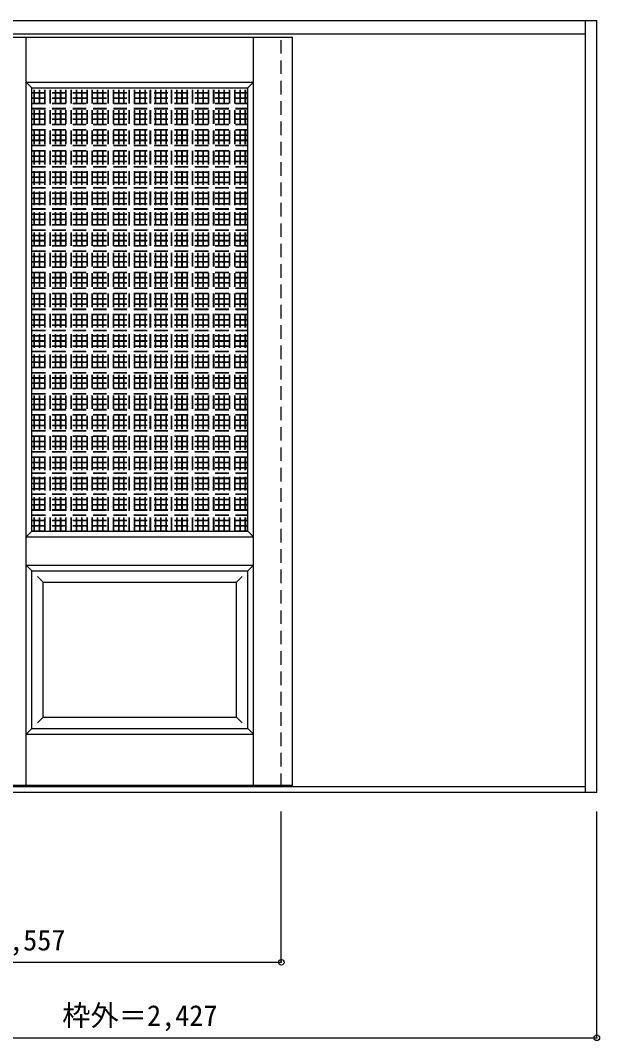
# Model space of a CAD drawing. Units: millimetres, scale not verified. Extents: x -1253 to 1723, y -1476 to 1236.
# Drawn here: x 186 to 1723, y -1476 to 1229 of the extents above; entities that cross this region are included whole.
import ezdxf
from ezdxf.enums import TextEntityAlignment as Align

# ---------------------------------------------------------------- set-up
doc = ezdxf.new("R2010")
doc.units = ezdxf.units.MM
doc.header["$LTSCALE"] = 30
doc.header["$PDMODE"] = 32
doc.header["$PDSIZE"] = 15
doc.linetypes.add('DASHED1', pattern=[1.8, 1.2, -0.6])
doc.layers.add('0-0', color=4, linetype='DASHED1')
doc.layers.add('0-1_寸法', color=7, linetype='Continuous')
doc.styles.add('ＭＳ ゴシック', font='')
doc.styles.get('ＭＳ ゴシック').set_extended_font_data('MS Gothic')

msp = doc.modelspace()

# ---------------------------------------------------------------- linework, layer by layer
at = {"layer": '0-0', "color": 3, "linetype": 'Continuous'}
for p, q in [((-708.58, 1228.97), (1715.42, 1228.97)), ((1685.42, -818.03), (1685.42, 1228.97)), ((1715.42, -818.03), (1715.42, 1228.97)), ((-678.58, 1192.97), (1685.42, 1192.97)), ((-678.58, 1184.97), (908.42, 1184.97)), ((216.92, 1049.97), (789.92, 1049.97)), ((216.92, -125.03), (216.92, 1049.97)), ((789.92, -125.03), (789.92, 1049.97)), ((216.92, -125.03), (789.92, -125.03)), ((216.92, -230.03), (789.92, -230.03)), ((216.92, -648.03), (216.92, -230.03)), ((789.92, -648.03), (789.92, -230.03)), ((216.92, -648.03), (789.92, -648.03)), ((1685.42, -803.03), (-678.58, -803.03)), ((1715.42, -818.03), (-708.58, -818.03))]:
    msp.add_line(p, q, dxfattribs=at)
at = {"layer": '0-0'}
for p, q in [((878.42, -803.03), (878.42, 1192.97)), ((908.42, -803.03), (908.42, 1192.97)), ((216.92, 1037.97), (789.92, 1037.97)), ((216.92, 1036.97), (789.92, 1036.97)), ((222.92, -125.03), (222.92, 1049.97)), ((223.92, -125.03), (223.92, 1049.97)), ((236.92, -125.03), (236.92, 1049.97)), ((237.92, -125.03), (237.92, 1049.97)), ((250.92, -125.03), (250.92, 1049.97)), ((251.92, -125.03), (251.92, 1049.97)), ((264.92, -125.03), (264.92, 1049.97)), ((265.92, -125.03), (265.92, 1049.97)), ((278.92, -125.03), (278.92, 1049.97)), ((279.92, -125.03), (279.92, 1049.97)), ((292.92, -125.03), (292.92, 1049.97)), ((293.92, -125.03), (293.92, 1049.97)), ((306.92, -125.03), (306.92, 1049.97)), ((307.92, -125.03), (307.92, 1049.97)), ((320.92, -125.03), (320.92, 1049.97)), ((321.92, -125.03), (321.92, 1049.97)), ((334.92, -125.03), (334.92, 1049.97)), ((335.92, -125.03), (335.92, 1049.97)), ((348.92, -125.03), (348.92, 1049.97)), ((349.92, -125.03), (349.92, 1049.97)), ((362.92, -125.03), (362.92, 1049.97)), ((363.92, -125.03), (363.92, 1049.97)), ((376.92, -125.03), (376.92, 1049.97)), ((377.92, -125.03), (377.92, 1049.97)), ((390.92, -125.03), (390.92, 1049.97)), ((391.92, -125.03), (391.92, 1049.97)), ((404.92, -125.03), (404.92, 1049.97)), ((405.92, -125.03), (405.92, 1049.97)), ((418.92, -125.03), (418.92, 1049.97)), ((419.92, -125.03), (419.92, 1049.97)), ((432.92, -125.03), (432.92, 1049.97)), ((433.92, -125.03), (433.92, 1049.97)), ((446.92, -125.03), (446.92, 1049.97)), ((447.92, -125.03), (447.92, 1049.97)), ((460.92, -125.03), (460.92, 1049.97)), ((461.92, -125.03), (461.92, 1049.97)), ((474.92, -125.03), (474.92, 1049.97)), ((475.92, -125.03), (475.92, 1049.97)), ((488.92, -125.03), (488.92, 1049.97)), ((489.92, -125.03), (489.92, 1049.97)), ((502.92, -125.03), (502.92, 1049.97)), ((503.92, -125.03), (503.92, 1049.97)), ((516.92, -125.03), (516.92, 1049.97)), ((517.92, -125.03), (517.92, 1049.97)), ((530.92, -125.03), (530.92, 1049.97)), ((531.92, -125.03), (531.92, 1049.97)), ((544.92, -125.03), (544.92, 1049.97)), ((545.92, -125.03), (545.92, 1049.97)), ((558.92, -125.03), (558.92, 1049.97)), ((559.92, -125.03), (559.92, 1049.97)), ((572.92, -125.03), (572.92, 1049.97)), ((573.92, -125.03), (573.92, 1049.97)), ((586.92, -125.03), (586.92, 1049.97)), ((587.92, -125.03), (587.92, 1049.97)), ((600.92, -125.03), (600.92, 1049.97)), ((601.92, -125.03), (601.92, 1049.97)), ((614.92, -125.03), (614.92, 1049.97)), ((615.92, -125.03), (615.92, 1049.97)), ((628.92, -125.03), (628.92, 1049.97)), ((629.92, -125.03), (629.92, 1049.97)), ((642.92, -125.03), (642.92, 1049.97)), ((643.92, -125.03), (643.92, 1049.97)), ((656.92, -125.03), (656.92, 1049.97)), ((657.92, -125.03), (657.92, 1049.97)), ((670.92, -125.03), (670.92, 1049.97)), ((671.92, -125.03), (671.92, 1049.97)), ((684.92, -125.03), (684.92, 1049.97)), ((685.92, -125.03), (685.92, 1049.97)), ((698.92, -125.03), (698.92, 1049.97)), ((699.92, -125.03), (699.92, 1049.97)), ((712.92, -125.03), (712.92, 1049.97)), ((713.92, -125.03), (713.92, 1049.97)), ((726.92, -125.03), (726.92, 1049.97)), ((727.92, -125.03), (727.92, 1049.97)), ((740.92, -125.03), (740.92, 1049.97)), ((741.92, -125.03), (741.92, 1049.97)), ((754.92, -125.03), (754.92, 1049.97)), ((755.92, -125.03), (755.92, 1049.97)), ((768.92, -125.03), (768.92, 1049.97)), ((769.92, -125.03), (769.92, 1049.97)), ((782.92, -125.03), (782.92, 1049.97)), ((783.92, -125.03), (783.92, 1049.97)), ((216.92, 1023.97), (789.92, 1023.97)), ((216.92, 1022.97), (789.92, 1022.97)), ((216.92, 1009.97), (789.92, 1009.97)), ((216.92, 1008.97), (789.92, 1008.97)), ((216.92, 995.97), (789.92, 995.97)), ((216.92, 994.97), (789.92, 994.97)), ((216.92, 981.97), (789.92, 981.97)), ((216.92, 980.97), (789.92, 980.97)), ((216.92, 967.97), (789.92, 967.97)), ((216.92, 966.97), (789.92, 966.97)), ((216.92, 953.97), (789.92, 953.97)), ((216.92, 952.97), (789.92, 952.97)), ((216.92, 939.97), (789.92, 939.97)), ((216.92, 938.97), (789.92, 938.97)), ((216.92, 925.97), (789.92, 925.97)), ((216.92, 924.97), (789.92, 924.97)), ((216.92, 911.97), (789.92, 911.97)), ((216.92, 910.97), (789.92, 910.97)), ((216.92, 897.97), (789.92, 897.97)), ((216.92, 896.97), (789.92, 896.97)), ((216.92, 883.97), (789.92, 883.97)), ((216.92, 882.97), (789.92, 882.97)), ((216.92, 869.97), (789.92, 869.97)), ((216.92, 868.97), (789.92, 868.97)), ((216.92, 855.97), (789.92, 855.97)), ((216.92, 854.97), (789.92, 854.97)), ((216.92, 841.97), (789.92, 841.97)), ((216.92, 840.97), (789.92, 840.97)), ((216.92, 827.97), (789.92, 827.97)), ((216.92, 826.97), (789.92, 826.97)), ((216.92, 813.97), (789.92, 813.97)), ((216.92, 812.97), (789.92, 812.97)), ((216.92, 799.97), (789.92, 799.97)), ((216.92, 798.97), (789.92, 798.97)), ((216.92, 785.97), (789.92, 785.97)), ((216.92, 784.97), (789.92, 784.97)), ((216.92, 771.97), (789.92, 771.97)), ((216.92, 770.97), (789.92, 770.97)), ((216.92, 757.97), (789.92, 757.97)), ((216.92, 756.97), (789.92, 756.97)), ((216.92, 743.97), (789.92, 743.97)), ((216.92, 742.97), (789.92, 742.97)), ((216.92, 729.97), (789.92, 729.97)), ((216.92, 728.97), (789.92, 728.97)), ((216.92, 715.97), (789.92, 715.97)), ((216.92, 714.97), (789.92, 714.97)), ((216.92, 701.97), (789.92, 701.97)), ((216.92, 700.97), (789.92, 700.97)), ((216.92, 687.97), (789.92, 687.97)), ((216.92, 686.97), (789.92, 686.97)), ((216.92, 673.97), (789.92, 673.97)), ((216.92, 672.97), (789.92, 672.97)), ((216.92, 659.97), (789.92, 659.97)), ((216.92, 658.97), (789.92, 658.97)), ((216.92, 645.97), (789.92, 645.97)), ((216.92, 644.97), (789.92, 644.97)), ((216.92, 631.97), (789.92, 631.97)), ((216.92, 630.97), (789.92, 630.97)), ((216.92, 617.97), (789.92, 617.97)), ((216.92, 616.97), (789.92, 616.97)), ((216.92, 603.97), (789.92, 603.97)), ((216.92, 602.97), (789.92, 602.97)), ((216.92, 589.97), (789.92, 589.97)), ((216.92, 588.97), (789.92, 588.97)), ((216.92, 575.97), (789.92, 575.97)), ((216.92, 574.97), (789.92, 574.97)), ((216.92, 561.97), (789.92, 561.97)), ((216.92, 560.97), (789.92, 560.97)), ((216.92, 547.97), (789.92, 547.97)), ((216.92, 546.97), (789.92, 546.97)), ((216.92, 533.97), (789.92, 533.97)), ((216.92, 532.97), (789.92, 532.97)), ((216.92, 519.97), (789.92, 519.97)), ((216.92, 518.97), (789.92, 518.97)), ((216.92, 505.97), (789.92, 505.97)), ((216.92, 504.97), (789.92, 504.97)), ((216.92, 491.97), (789.92, 491.97)), ((216.92, 490.97), (789.92, 490.97)), ((216.92, 477.97), (789.92, 477.97)), ((216.92, 476.97), (789.92, 476.97)), ((216.92, 463.97), (789.92, 463.97)), ((216.92, 462.97), (789.92, 462.97)), ((216.92, 449.97), (789.92, 449.97)), ((216.92, 448.97), (789.92, 448.97)), ((216.92, 435.97), (789.92, 435.97)), ((216.92, 434.97), (789.92, 434.97)), ((216.92, 421.97), (789.92, 421.97)), ((216.92, 420.97), (789.92, 420.97)), ((216.92, 407.97), (789.92, 407.97)), ((216.92, 406.97), (789.92, 406.97)), ((216.92, 393.97), (789.92, 393.97)), ((216.92, 392.97), (789.92, 392.97)), ((216.92, 379.97), (789.92, 379.97)), ((216.92, 378.97), (789.92, 378.97)), ((216.92, 365.97), (789.92, 365.97)), ((216.92, 364.97), (789.92, 364.97)), ((216.92, 351.97), (789.92, 351.97)), ((216.92, 350.97), (789.92, 350.97)), ((216.92, 337.97), (789.92, 337.97)), ((216.92, 336.97), (789.92, 336.97)), ((216.92, 323.97), (789.92, 323.97)), ((216.92, 322.97), (789.92, 322.97)), ((216.92, 309.97), (789.92, 309.97)), ((216.92, 308.97), (789.92, 308.97)), ((216.92, 295.97), (789.92, 295.97)), ((216.92, 294.97), (789.92, 294.97)), ((216.92, 281.97), (789.92, 281.97)), ((216.92, 280.97), (789.92, 280.97)), ((216.92, 267.97), (789.92, 267.97)), ((216.92, 266.97), (789.92, 266.97)), ((216.92, 253.97), (789.92, 253.97)), ((216.92, 252.97), (789.92, 252.97)), ((216.92, 239.97), (789.92, 239.97)), ((216.92, 238.97), (789.92, 238.97)), ((216.92, 225.97), (789.92, 225.97)), ((216.92, 224.97), (789.92, 224.97)), ((216.92, 211.97), (789.92, 211.97)), ((216.92, 210.97), (789.92, 210.97)), ((216.92, 197.97), (789.92, 197.97)), ((216.92, 196.97), (789.92, 196.97)), ((216.92, 183.97), (789.92, 183.97)), ((216.92, 182.97), (789.92, 182.97)), ((216.92, 169.97), (789.92, 169.97)), ((216.92, 168.97), (789.92, 168.97)), ((216.92, 155.97), (789.92, 155.97)), ((216.92, 154.97), (789.92, 154.97)), ((216.92, 141.97), (789.92, 141.97)), ((216.92, 140.97), (789.92, 140.97)), ((216.92, 127.97), (789.92, 127.97)), ((216.92, 126.97), (789.92, 126.97)), ((216.92, 113.97), (789.92, 113.97)), ((216.92, 112.97), (789.92, 112.97)), ((216.92, 99.97), (789.92, 99.97)), ((216.92, 98.97), (789.92, 98.97)), ((216.92, 85.97), (789.92, 85.97)), ((216.92, 84.97), (789.92, 84.97)), ((216.92, 71.97), (789.92, 71.97)), ((216.92, 70.97), (789.92, 70.97)), ((216.92, 57.97), (789.92, 57.97)), ((216.92, 56.97), (789.92, 56.97)), ((216.92, 43.97), (789.92, 43.97)), ((216.92, 42.97), (789.92, 42.97)), ((216.92, 29.97), (789.92, 29.97)), ((216.92, 28.97), (789.92, 28.97)), ((216.92, 15.97), (789.92, 15.97)), ((216.92, 14.97), (789.92, 14.97)), ((216.92, 1.97), (789.92, 1.97)), ((216.92, 0.97), (789.92, 0.97)), ((216.92, -12.03), (789.92, -12.03)), ((216.92, -13.03), (789.92, -13.03)), ((216.92, -26.03), (789.92, -26.03)), ((216.92, -27.03), (789.92, -27.03)), ((216.92, -40.03), (789.92, -40.03)), ((216.92, -41.03), (789.92, -41.03)), ((216.92, -54.03), (789.92, -54.03)), ((216.92, -55.03), (789.92, -55.03)), ((216.92, -68.03), (789.92, -68.03)), ((216.92, -69.03), (789.92, -69.03)), ((216.92, -82.03), (789.92, -82.03)), ((216.92, -83.03), (789.92, -83.03)), ((216.92, -96.03), (789.92, -96.03)), ((216.92, -97.03), (789.92, -97.03)), ((216.92, -110.03), (789.92, -110.03)), ((216.92, -111.03), (789.92, -111.03)), ((216.92, -124.03), (789.92, -124.03))]:
    msp.add_line(p, q, dxfattribs=at)
at = {"layer": '0-0', "color": 7, "linetype": 'Continuous'}
for p, q in [((201.92, -798.03), (201.92, 1184.97)), ((804.92, -798.03), (804.92, 1184.97)), ((201.92, 1064.97), (216.92, 1049.97)), ((201.92, 1064.97), (804.92, 1064.97)), ((804.92, 1064.97), (789.92, 1049.97)), ((216.92, -125.03), (201.92, -140.03)), ((789.92, -125.03), (804.92, -140.03)), ((201.92, -140.03), (804.92, -140.03)), ((201.92, -215.03), (216.92, -230.03)), ((201.92, -215.03), (804.92, -215.03)), ((804.92, -215.03), (789.92, -230.03)), ((231.92, -245.03), (246.92, -260.03)), ((246.92, -618.03), (246.92, -260.03)), ((246.92, -260.03), (759.92, -260.03)), ((774.92, -245.03), (759.92, -260.03)), ((759.92, -618.03), (759.92, -260.03)), ((246.92, -618.03), (231.92, -633.03)), ((246.92, -618.03), (759.92, -618.03)), ((759.92, -618.03), (774.92, -633.03)), ((216.92, -648.03), (201.92, -663.03)), ((789.92, -648.03), (804.92, -663.03)), ((201.92, -663.03), (804.92, -663.03))]:
    msp.add_line(p, q, dxfattribs=at)
at = {"layer": '0-0', "color": 3, "linetype": 'Continuous'}
msp.add_lwpolyline([(-678.58, -798.03), (908.42, -798.03), (908.42, 1184.97)], dxfattribs=at)
at = {"layer": '0-1_寸法', "color": 4}
for p, q in [((878.42, -1268.03), (878.42, -868.03)), ((-678.58, -1268.03), (878.42, -1268.03))]:
    msp.add_line(p, q, dxfattribs=at)
msp.add_lwpolyline([(-708.58, -1468.03), (1715.42, -1468.03), (1715.42, -868.03)], dxfattribs=at)
at = {"layer": '0-1_寸法'}
for p in [(878.42, -1268.03), (1715.42, -1468.03)]:
    msp.add_point(p, dxfattribs=at)

# ---------------------------------------------------------------- texts
at = {"layer": '0-1_寸法', "style": 'ＭＳ ゴシック'}
for s, p in [('枠内＝1,557', (-106.33, -1253.03)), ('枠外＝2,427', (297.17, -1453.03))]:
    msp.add_text(s, height=54.99, dxfattribs=at).set_placement(p, align=Align.BOTTOM_LEFT)

doc.saveas('drawing.dxf')
